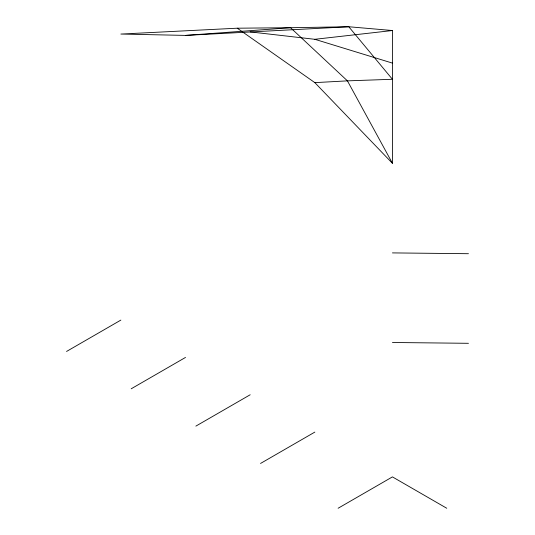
<?xml version="1.0" encoding="UTF-8"?>
<svg xmlns="http://www.w3.org/2000/svg" width="535" height="535" viewBox="0 0 535 535"><rect width="100%" height="100%" fill="white"/><g stroke="black" fill="none" stroke-linecap="round" stroke-linejoin="round"><path stroke-width="0.8" d="M66.541 351.455L120.856 320.097M131.202 388.791L185.518 357.427M195.863 426.121L250.179 394.763M260.525 463.45L314.841 432.093M338.12 508.25L392.436 476.892L446.752 508.25M250.179 31.899L314.841 39.302L392.436 30.528L392.436 163.302L314.841 82.637L237.246 28.201L120.856 34.059L185.518 35.404L348.773 26.75L392.436 30.528M185.518 35.404L290.558 27.713L348.773 26.75L392.436 79.28L347.429 80.859L314.841 82.637M237.246 28.201L290.558 27.713L347.429 80.859L392.436 163.302M392.436 252.901L468.459 253.71M392.436 342.494L468.459 343.303M314.841 39.302L392.436 63.11"/></g></svg>
